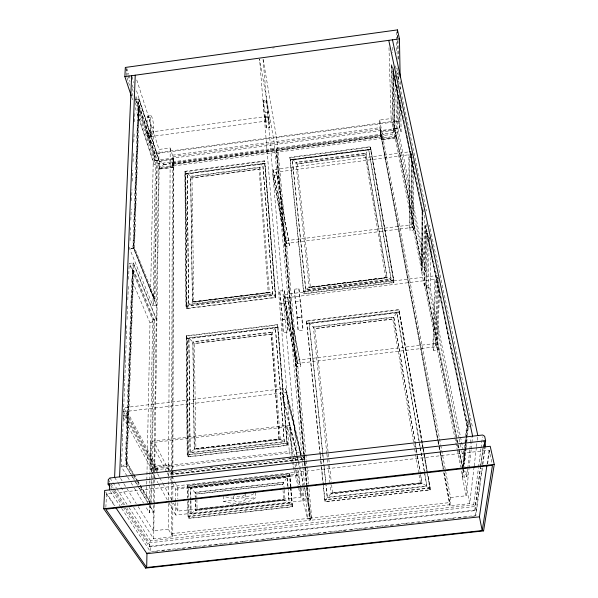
<?xml version="1.0" encoding="UTF-8"?>
<svg xmlns="http://www.w3.org/2000/svg" width="598" height="598" viewBox="0 0 598 598"><rect width="100%" height="100%" fill="white"/><g stroke="black" fill="none" stroke-linecap="round" stroke-linejoin="round"><path stroke-width="0.45" stroke-dasharray="2.99 2.24" d="M303.007 487.721L304.135 500.616L175.7 515.102L175.707 502.178M175.707 501.251L175.707 489.246L172.695 483.468M171.499 470.985L172.418 163.097L276.119 149.373L303.896 454.323M381.419 136.927L173.009 164.502L172.418 162.791L172.441 155.211L379.992 127.651L381.449 136.905L381.173 135.126L381.12 136.337L173.48 163.807M306.856 487.153L309.854 520.372L172.762 535.688L171.581 533.678L171.678 501.176M171.678 500.242L171.746 476.098M171.746 475.171L171.753 472.136M303.978 455.257L304.315 458.972L172.62 474.132L173.3 165.952L172.418 163.097M133.638 507.381L153.693 538.88L172.777 536.75L172.844 503.157M172.837 499.584L173.532 158.784L159.247 160.683L154.568 479.118M173.869 167.328L159.412 169.092L159.135 168.262L173.517 166.364L173.898 167.328L173.741 165.549L169.952 163.815L173.749 159.502L170.213 147.953L159.046 149.44L136.09 77.852M172.777 536.75L168.315 529.14L168.449 501.117M168.457 500.182L168.576 476.823M168.576 475.888L170.213 147.953M170.497 471.545L168.823 468.279L168.845 464.534L155.151 466.119L123.734 407.709L285.59 388.431L301.115 455.362M429.222 237.316L428.332 285.605L424.408 286.091L421.68 272.352L422.181 211.543L391.406 64.599L393.2 129.048L396.624 128.592L395.36 75.154M393.925 69.308L393.536 71.05L422.891 210.72L422.39 265.415L425.559 271.866L421.68 272.352M332.458 492.834L420.446 482.885L332.458 492.834L331.105 493.627L422.061 483.348L426.905 485.995L430.104 489.747L325.043 501.58L327.315 497.566L326.067 485.539M159.539 169.227C158.141 164.585 169.847 165.855 159.479 161.393L135.948 88.975M396.369 78.226L392.841 71.147L422.106 210.825L421.657 265.505L394.366 128.929L392.841 71.147L393.536 71.05L395.016 128.847L422.39 265.415L421.657 265.505L423.885 256.654L424.371 213.322M157.618 468.488L157.566 472.263L126.866 415.386L127.008 411.334L157.618 468.488L153.611 468.952L123.427 413.495M424.408 286.091L425.163 225.79L427.039 225.551M153.693 538.88L154.202 504.331M154.209 503.396L154.553 480.052M168.823 468.279L155.099 469.864L155.151 466.119M426.232 223.914L425.559 271.866L396.624 128.592L394.366 128.929L397.857 128.518L396.848 82.748M153.566 471.971L153.611 468.952M153.424 505.512L153.327 512.03L149.493 505.624M153.477 501.789L153.746 484.096M153.761 483.169L156.257 319.287L133.07 262.911L125.999 466.365L130.79 474.378M168.315 529.14L153.312 530.822L153.596 512L149.769 505.594M156.497 319.257L133.332 262.873L129.183 263.404L152.684 319.728L156.497 319.257L156.698 305.354L133.832 248.417L138.998 98.962L135.402 99.455L135.298 102.236M156.698 305.354L152.931 305.825L154.269 298.918L156.624 160.458L138.639 105.659L135.402 99.455L155.54 160.563L158.881 160.122L159.046 149.44M149.351 505.048L149.216 512.501L153.596 512M149.365 504.114L149.784 480.837M149.799 479.902L152.684 319.728L153.895 320.805L154.613 320.715L152.094 473.84M151.638 471.448L150.3 469.026L150.793 441.384L289.948 425.088L297.101 454.936M149.433 546.834L149.5 542.797L150.561 540.816L473.691 504.772L475.298 506.491L476.113 510.505L149.433 546.834L123.898 508.121M150.808 501.946L151.062 487.011M151.13 483.274L151.212 478.602M151.227 477.667L151.301 473.003M151.316 472.069L153.895 320.805L132.928 270.393L129.183 263.404M482.399 467.898L475.866 515.506L150.382 551.618L150.472 546.198L125.46 508.061M151.6 503.725L151.892 485.98M151.907 485.045L151.989 480.381M152.004 479.447L152.079 474.775M399.075 94.439L399.741 128.032L154.411 160.563L154.553 153.103L135.417 94.708M146.772 133.406L150.076 132.965L150.457 117.044A7.266 1.211 81.1 0 1 152.169 117.873A7.266 1.211 81.1 0 1 153.693 127.202L153.387 143.154L150.128 143.595L146.772 133.406L147.205 117.485A7.266 1.233 81 0 1 148.954 118.307A7.266 1.233 81 0 1 150.479 127.636L150.128 143.595M151.122 503.845L146.525 495.735L146.824 480.867M146.839 479.932L149.986 322.845L131.777 279.849L133.705 270.296L132.928 270.393L126.23 463.472L133.309 475.38M137.637 114.083L153.23 160.959L150.629 290.92L154.972 298.828L154.269 298.918L133.713 247.714L138.639 105.659L139.312 105.569L157.252 160.376L154.972 298.828L134.475 247.617L139.312 105.569L137.637 114.083L132.943 246.929L156.467 305.384L158.672 160.144L138.773 98.991L133.578 248.447M463.203 450.249L430.291 288.191L431.255 242.982M433.535 350.428L435.501 282.847L434.776 279.371L432.892 347.139L433.535 350.428L437.415 349.965L439.657 286.943M430.104 489.747L427.742 474.296M430.164 487.729L324.654 499.629L325.095 501.797L430.097 489.971L430.164 487.729L427.757 473.952M438.05 279.894L435.86 346.78L435.209 343.506L437.288 277.375M132.046 475.941L126.298 466.328L133.332 262.873M437.415 349.965L436.764 346.668L438.895 284.416M133.242 473.691L125.408 460.056L131.777 279.849M122.568 437.953L121.469 466.889L127.21 476.322M122.597 437.018L123.308 418.353M123.345 417.419L124.795 379.147M124.833 378.213L125.543 359.548M125.573 358.613L126.178 342.744M126.32 339.006L126.888 324.071M127.06 319.407L127.628 304.472M127.808 299.807L128.338 285.807M128.585 279.273L129.153 264.338M129.803 247.086L129.736 248.94L152.931 305.825L155.54 160.563L157.252 160.376L153.23 160.959M130.05 240.583L130.543 227.584M130.827 220.154L131.246 209.016M131.567 200.659L131.986 189.514M132.308 181.164L132.726 170.019M133.048 161.662L133.436 151.451M133.788 142.167L134.176 131.949M134.557 121.738L134.909 112.454M105.861 507.418L106.504 493.948L489.134 450.167L492.087 463.517M126.357 75.804L126.679 69.017M396.272 137.959L381.569 139.902L381.546 138.871L396.295 136.92L396.302 137.899L394.815 130.2L393.2 67.843M306.953 485.688L310.407 520.312L449.898 504.734L450.062 502.537L443.888 469.497M474.079 466.829L469.677 503.606L449.95 505.811L450.586 497.506L445.42 470.021M462.568 467.516L464.354 448.986M464.444 448.059L464.975 442.498M465.065 441.571L466.754 423.975L426.785 233.168L427.585 233.071L427.996 231.329M450.586 497.506L466.081 495.772L462.366 477.077L463.076 469.766M463.435 466.111L465.573 444.187M465.663 443.275L467.27 426.83L425.163 225.79M463.338 468.339L465.693 444.247M465.782 443.32L467.688 423.862L427.585 233.071L426.725 287.047L456.64 436.301M463.368 469.736L462.65 477.04L460.826 467.905M463.727 466.081L466.059 442.326M466.148 441.414L467.584 426.8L425.432 225.752L424.655 286.061L454.652 436.832M463.286 466.044L465.057 459.399L466.148 448.448M466.246 447.528L467.337 436.577M467.427 435.665L468.877 421.052M467.681 469.243L466.896 476.561L462.366 477.077M467.778 468.331L469.736 450.032M469.841 449.12L470.424 443.634M470.521 442.714L471.112 437.228M466.081 495.772L468.996 469.176M469.101 468.264L471.112 449.92M471.209 449.008L471.815 443.507M471.919 442.587L472.517 437.086M474.184 465.909L476.389 447.521M476.501 446.601L477.159 441.085M477.271 440.165L477.824 435.568M473.691 504.772L478.43 468.055M478.55 467.135L480.919 448.777M481.039 447.857L482.459 436.846M475.866 515.506L474.775 510.116L480.426 467.666M480.553 466.739L483.005 448.283M483.132 447.364L483.618 443.671L483.416 445.525M480.71 465.849L475.298 506.491L149.5 542.797L127.105 508.494M480.837 464.923L483.296 446.452M476.113 510.505L481.868 468.264M482.369 464.586L484.619 448.059M482.907 464.235L485.165 447.76M487.131 463.869L489.134 450.167M487.639 463.831L489.672 449.973M150.763 504.749L149.216 512.501L145.389 506.207M148.895 136.807A2.25 0.389 81.1 0 0 148.723 133.466A2.25 0.389 81.1 0 0 148.05 133.481A2.25 0.389 81.1 0 0 148.895 136.807L268.838 120.736L268.487 117.41L268.248 116.251L148.222 132.36M266.603 100.09L267.941 117.148L269.803 127.606L266.499 128.047L264.6 117.597L263.292 100.621L266.641 100.09L268.21 109.711L269.803 127.606M245.486 493.679L245.726 498.829C243.334 503.045 236.98 502.724 233.414 500.22L223.428 501.356L223.256 496.205M186.83 308.336L188.669 304.793L187.219 173.308L262.724 163.366L272.875 294.321L275.663 297.311L186.83 308.336L185.664 173.876L265.071 163.426L275.663 297.311M188.116 456.7L190.171 452.843L188.871 338.184L192.975 342.101L194.38 449.584L280.268 439.597L272.202 332.01L275.379 327.584L284.252 441.915L287.369 445.189L188.116 456.7L187.092 338.117L186.367 336.181L277.577 324.998M468.974 420.14L466.754 423.975L467.688 423.862M287.974 486.623L287.175 477.092L282.57 484.223L282.832 487.168M272.292 332.398L271.253 333.961L279.027 439.134L195.815 448.575L194.38 449.584L194.23 449.24L192.833 341.712L272.202 332.01L272.292 332.398L192.975 342.101L194.417 343.618L271.313 334.222L279.027 439.134M260.033 167.56L259.121 168.905L268.255 292.676L193.73 301.684L192.444 302.394L190.672 176.231L187.219 173.308L188.534 304.397L188.669 304.793L272.875 294.321L262.724 163.366L259.943 167.126L269.347 292.818L192.444 302.394L190.672 176.231L259.943 167.126L260.033 167.56L190.792 176.657L192.055 178.017L259.181 169.197L191.973 177.733L193.819 301.945M424.363 471.306L396.878 312.492L393.776 317.336L415.176 443.245M173.024 164.502L172.859 162.701A4.208 0.635 81.6 0 0 173.741 162.507A4.208 0.635 81.6 0 0 172.874 156.646L380.059 129.153L381.098 136.344M244.672 494.905C241.846 497.581 237.242 497.372 233.997 495.585M331.105 493.627L327.315 497.566L426.897 486.331L424.356 471.65M284.237 490.248L285.067 500.481L283.706 499.651L196.944 509.459L195.456 510.602L195.165 500.354M255.466 492.55L255.742 497.693L250.584 500.728L243.281 502.903A15.75 6.384 -3.4 0 1 238.707 503.419L230.409 503.015L223.428 501.356M309.129 287.257L305.742 289.619L303.881 293.611L393.858 282.435L391.099 279.423L368.63 149.261L292.243 159.322L305.742 289.619L391.085 279.004L368.63 149.261L365.916 153.477L387.078 277.965L309.196 287.66L309.129 287.257L387.063 277.547L391.099 279.423L305.81 290.03L292.243 159.322L295.816 162.252L297.139 164.054L365.034 155.136L365.916 153.477L295.883 162.686M253.881 493.679L249.351 496.011L243.042 497.783A15.698 6.429 -3.4 0 1 238.482 498.306L231.404 498.044L225.536 496.901M290.979 486.824L290.052 475.709L287.264 477.428L190.799 488.439L188.647 487.303L188.744 498.216M310.332 286.973L309.196 287.66L295.816 162.252L365.894 153.036L387.078 277.965L385.755 277.577L310.377 287.242L385.755 277.577M424.408 209.629L422.106 210.825L422.891 210.72M149.986 322.845L154.613 320.715L133.705 270.296L127.127 463.368L126.23 463.472L121.469 466.889L126.298 466.328M422.891 448.739L399.023 311.939L396.893 312.904L309.293 323.638L306.894 323.234L320.274 454.435M278.018 326.971L275.469 327.981L189.013 338.573L187.092 338.117L278.018 326.971L287.369 445.189M393.873 282.712L370.603 149.38L290.277 159.95L303.926 293.88L393.873 282.712L393.776 279.931L370.446 146.697L289.858 157.319L303.53 291.57L393.79 280.35L370.476 147.145L289.925 157.76M262.814 163.8L265.071 163.426M272.598 48.049L274.445 47.795M147.639 116.162L150.883 115.728M147.183 117.896L150.434 117.455M263.337 102.206L266.633 101.765M150.487 128.129L153.701 127.695M266.499 128.047L265.228 112.701L268.48 112.267M264.6 117.597L267.941 117.148M381.554 139.902L380.186 132.143L379.663 120.056L391.107 118.531L388.962 46.861M154.553 153.103L398.238 120.684L397.506 86.471M135.193 97.459L153.776 153.948L399.292 121.297L398.746 94.252M135.193 107.633L154.067 164.323L401.131 131.605L400.555 100.075M172.418 162.791L381.389 135.133M304.098 454.099L276.538 149.313L381.449 135.432L443.716 468.585M163.673 164.532L169.952 163.703M384.873 135.26L391.331 134.52L396.011 136.172L381.3 138.108L384.895 135.372L380.186 132.143L394.815 130.2L391.331 134.52M163.673 164.644L169.952 163.815M172.859 164.226L381.457 136.636M173.3 165.952L276.627 152.296M304.599 456.177L277.046 152.243L381.576 138.422L381.449 135.432M159.367 168.972L173.741 167.074M381.584 139.611L396.31 137.667M184.902 171.312L264.57 160.81L275.723 297.572L186.92 308.605L185.978 305.959L184.902 171.312L185.746 174.168L186.92 308.605M264.652 161.243L185.029 171.738L186.12 306.363L275.23 295.285L264.57 160.81M290.277 159.95L370.603 149.38M185.746 174.168L265.123 163.717M273.226 169.683L286.457 243.423L273.226 169.683L411.215 151.571M412.71 154.254L272.703 172.605L286.008 246.249L289.484 245.808L276.515 172.104L289.484 245.808M276.769 174.937L272.942 175.438L286.008 246.249M413.315 160.757L413.562 230.058L410.034 230.507L409.421 157.573L413.3 157.065M133.832 248.417L129.736 248.94L134.475 247.617L132.943 246.929M422.181 211.543L424.027 211.303M286.203 240.695L411.663 224.736L411.23 153.424M285.762 243.513L413.016 227.337L412.74 160.727M193.73 301.684L268.196 292.407L269.347 292.818L269.257 292.415L192.309 301.99L188.534 304.397L272.785 293.917L269.257 292.415M279.692 291.062L284.371 290.479L285.455 303.036A11.168 0.598 83 0 1 286.823 318.846L287.959 331.98L283.131 332.57L282.039 319.437A11.16 0.658 83 0 0 280.731 303.627L279.692 291.062A43.392 2.616 82.9 0 1 283.131 332.57M294.201 289.253L298.888 288.67L300.121 301.22A11.175 0.419 82.9 0 1 301.669 317.022L302.962 330.148L298.118 330.739L296.877 317.613A11.175 0.478 82.9 0 0 295.39 301.811L294.201 289.253A43.43 1.899 82.9 0 1 298.118 330.739M393.776 279.931L303.463 291.159L303.926 293.88M185.978 305.959L275.147 294.874L275.723 297.572M283.953 294.575L297.445 363.442L284.252 298.051L283.953 294.575L437.347 275.514M439.082 278.84L283.4 298.155L296.989 366.843L300.809 366.387L287.638 297.632L300.809 366.387M287.952 301.13L283.699 301.654L296.989 366.843M435.501 282.847L439.822 282.308M280.731 303.627L285.455 303.036M295.39 301.811L300.121 301.22M282.039 319.437L286.823 318.846M296.877 317.613L301.669 317.022L296.914 317.628M282.092 319.452L286.868 318.861M320.67 460.139L306.482 320.842L398.956 309.495L422.285 442.714M186.225 335.799L277.487 324.602L287.429 445.42L188.221 456.924L187.174 454.659L186.225 335.799L187.181 338.371L188.221 456.924M306.55 321.238L398.963 309.906L422.921 446.743M306.894 323.234L399.023 311.939M187.181 338.371L278.07 327.241M313.404 327.166L393.776 317.336L392.751 319.175L314.832 328.698L309.226 323.234L322.741 453.74M297.146 360.153L435.209 343.506M296.683 363.539L436.764 346.668M123.427 411.753L286.831 392.333L300.622 451.976L300.951 455.736L287.16 396.369L282.592 396.908L282.278 392.871L296.556 452.439L300.622 451.976M123.278 415.812L126.866 415.386M294.739 457.089L287.302 426.808L154.411 442.356L171.432 475.447M195.815 448.575L278.967 438.902L280.268 439.597L194.23 449.24L190.171 452.843L284.252 441.915L275.379 327.584M187.174 454.659L286.831 443.088L287.429 445.42M467.27 426.83L472.285 426.254L429.446 225.244M293.827 469.43L289.283 451.505L154.037 467.143L159.322 476.912M150.3 469.026L292.213 452.634L294.238 460.781M173.345 471.702L171.491 471.919L172.62 474.132M190.919 469.677L192.773 469.467M210.354 467.442L212.2 467.225M229.781 465.199L231.628 464.99M249.209 462.964L251.055 462.747M282.51 459.129L284.364 458.913M288.991 458.382L290.837 458.165M295.464 457.634L297.318 457.418M301.938 456.887L303.791 456.67L304.315 458.972M304.36 459.466L303.836 457.171L171.753 472.383L172.882 474.595L304.36 459.466L304.606 462.232M301.28 457.216L301.437 459.07L171.753 473.997L170.916 472.368M187.69 485.344L289.522 473.691L290.112 475.933L188.751 487.52L187.69 485.344L187.794 498.112M174.833 482.063L177.815 487.856L298.895 474.012L300.009 487.004M188.647 487.303L290.052 475.709M175.707 489.246L301.878 474.834L302.924 486.802M283.729 482.466L195.217 492.55L190.642 488.118L287.175 477.092L287.885 486.294M245.726 498.829L255.742 497.693M173.435 502.978L177.845 511.118L300.884 497.215L300.084 487.938M196.944 509.459L283.766 499.868L283.033 490.577M190.777 501.027L190.912 513.944L289.163 502.858L284.977 500.152L195.299 510.288L190.912 513.944L188.923 518.227L292.504 506.566L289.163 502.858L288.169 489.979M430.156 488.065L324.714 499.95L321.171 465.349M187.944 516.358L291.966 504.637L292.564 506.783L189.028 518.436L187.944 516.358L187.802 499.024M171.581 533.678L309.338 518.272L309.854 520.372M309.899 518.212L450.062 502.537M299.875 488.349L307.574 519.012L311.76 518.548L308.688 485.098M150.472 546.198L474.775 510.116M147.534 552.447L151.242 552.036M154.942 551.625L157.723 551.319M161.43 550.908L166.984 550.295M167.911 550.19L171.619 549.779M175.319 549.368L178.099 549.061M181.807 548.65L187.361 548.03M188.288 547.932L193.842 547.312M194.769 547.207L198.476 546.796M202.176 546.385L204.957 546.079M208.665 545.668L214.219 545.055M215.145 544.95L220.707 544.33M221.626 544.232L225.334 543.821M229.041 543.41L231.815 543.104M235.522 542.692L241.084 542.072M242.003 541.967L245.711 541.556M249.418 541.145L252.192 540.839M255.899 540.428L258.68 540.121M262.38 539.71L267.941 539.097M268.868 538.992L272.568 538.581M276.276 538.17L279.057 537.864M282.757 537.452L285.538 537.139M289.245 536.727L292.945 536.324M296.653 535.913L299.434 535.599M303.134 535.188L305.914 534.881M309.622 534.47L312.395 534.163M316.103 533.752L319.81 533.341M323.511 532.93L326.291 532.624M329.999 532.213L332.772 531.906M336.48 531.495L342.034 530.875M342.96 530.77L346.668 530.359M350.376 529.948L353.149 529.641M356.856 529.23L359.637 528.924M363.337 528.512L367.045 528.101M370.745 527.69L373.526 527.384M377.233 526.973L382.787 526.352M383.714 526.255L386.495 525.941M390.202 525.53L393.903 525.126M397.61 524.715L400.383 524.401M404.091 523.99L409.652 523.377M410.572 523.272L414.279 522.861M417.987 522.45L420.76 522.144M424.468 521.733L427.249 521.426M430.949 521.015L436.51 520.395M437.437 520.297L441.137 519.886M444.845 519.475L447.625 519.161M451.326 518.75L454.106 518.444M457.814 518.032L463.368 517.42M464.295 517.315L468.002 516.904M471.702 516.493L475.41 516.081M185.664 173.876L187.346 173.734M263.322 100.531L265.228 112.701M430.291 288.191L425.978 287.137L426.785 233.168L429.641 238.826M420.446 482.885L422.053 483.685L420.648 475.074M280.17 439.238L284.162 441.563L190.022 452.507L188.871 338.184M106.504 493.948L114.801 506.207M105.674 492.005L115.003 505.803M110.383 491.474L121.155 507.665M121.671 508.442L150.382 551.618M110.623 487.99L112.155 490.308M112.663 491.085L121.857 505.018M110.652 485.494L113.209 489.381M113.717 490.166L123.42 504.951M108.275 479.648L110.316 482.765M110.824 483.55L113.874 488.222M114.382 489.007L125.072 505.377M109.905 477.989L112.417 481.868M112.917 482.638L116.431 488.073M116.931 488.85L126.97 504.361M128.981 507.463L150.561 540.816M114.592 477.451L117.597 482.175M118.098 482.96L131.635 504.226M120.564 478.437L123.502 483.124M123.988 483.909L126.432 487.819M126.918 488.596L136.209 503.456M138.16 506.581L153.312 530.822M127.688 477.114L130.558 481.831M131.037 482.616L133.907 487.333M134.386 488.118L143.475 503.06M132.524 476.748L135.402 481.554M135.881 482.354L137.316 484.761M139.229 487.961L147.848 502.387M131.268 475.178L134.146 479.985M134.625 480.785L137.503 485.591M137.981 486.391L147.571 502.417M133.78 476.172L137.084 481.726M137.555 482.519L139.91 486.488M140.381 487.288L150.292 503.957M125.408 460.056L133.384 473.534M133.855 474.326L137.136 479.88M137.607 480.672L146.525 495.735M133.713 474.483L137.002 480.037M137.473 480.837L139.827 484.806M140.298 485.598L150.173 502.275M152.086 472.256L157.879 482.765M158.328 483.573L167.238 499.741M169.017 502.978L175.7 515.102M123.27 417.539L153.551 472.726M123.577 411.738L155.099 469.864M159.763 477.727L162.409 482.616M162.85 483.431L171.671 499.719M150.793 441.384L166.685 471.919M167.119 472.741L169.69 477.697M170.124 478.52L172.269 482.646M171.858 476.277L174.407 481.24M168.845 464.534L171.342 469.46M463.248 469.266L466.896 476.561L465.423 469.251M268.838 120.736L268.248 116.251M131.65 97.003L133.13 101.428M126.94 77.568L130.155 87.278M132.203 93.46L133.077 96.106M135.417 103.17L154.411 160.563M125.61 68.336L127.643 74.511M127.935 75.393L129.96 81.575M132.285 88.639L133.451 92.167M126.716 68.172L128.749 74.361M129.041 75.251L130.2 78.787M132.225 84.976L133.675 89.401M131.919 76.581L133.937 82.778M138.998 98.962L158.881 160.122M284.977 500.152L195.456 510.602L195.314 499.771M294.059 470.327L298.38 487.355M298.604 488.252L300.884 497.215M293.08 461.29L292.175 457.679L259.554 59.023L274.063 141.711L302.872 466.044M293.304 462.194L294.665 467.606M294.889 468.503L298.97 484.739M295.135 464.399L296.257 468.929M296.481 469.834L300.757 487.034M300.981 487.938L304.135 500.616M294.956 457.986L297.58 468.668M297.804 469.565L298.895 474.012M297.318 455.84L301.878 474.834M282.592 396.908L296.877 456.207M296.944 457.134L299.344 467.068M299.561 467.972L303.694 485.128M303.919 486.032L311.76 518.548M271.313 334.222L194.32 343.364L195.912 448.806M300.809 456.371L285.919 392.438L285.59 388.431M301.018 457.268L301.437 459.07M397.229 35.133L397.962 38.451L398.388 59.912M395.487 65.922L426.411 211.004M411.514 152.968L412.201 227.442L411.663 224.736M437.714 277.24L438.08 278.967M409.421 157.573L408.838 154.755L409.503 227.786L410.034 230.507M398.238 120.684L399.741 128.032M397.857 128.518L423.885 256.654M463.39 451.161L465.057 459.399M459.152 438.185L428.332 285.605L425.978 287.137L458.554 450.137M459.331 439.096L461.551 450.062M461.731 450.982L465.237 468.339M457.373 439.964L459.025 448.208M459.204 449.12L462.695 466.522M456.678 438.655L394.8 129.452L380.156 131.396L437.803 440.659M456.857 439.575L457.776 444.15M457.956 445.062L462.717 468.847M462.897 469.759L469.677 503.606M458.733 451.049L462.396 469.363M413.016 227.337L413.562 230.058M454.831 437.751L457.014 448.717M457.193 449.629L460.647 466.993M391.107 118.531L393.2 129.048M379.663 120.056L440.599 444.366M440.771 445.286L445.248 469.101M381.576 138.422L437.908 440.464M438.08 441.384L440.135 452.402M440.307 453.321L443.215 468.929M443.903 472.599L449.898 504.734M437.975 441.571L438.835 446.16M439.007 447.08L443.111 469.101M443.791 472.771L449.95 505.811M422.442 443.634L424.378 454.659M424.535 455.579L427.592 473.033M423.078 447.663L427.099 470.619M423.055 449.419L427.054 472.562M427.219 473.474L430.097 489.971M306.482 320.842L306.946 323.496L399.03 312.216L398.956 309.495M276.538 149.313L277.046 152.243M424.52 472.226L426.905 485.995L327.248 497.237L326 485.21M420.073 446.87L396.878 312.492M420.23 447.79L424.199 470.731M309.226 323.234L323.189 457.784M263.142 59.471L277.18 141.3L306.393 460.012M416.275 449.33L393.761 316.933L313.337 326.77L326.859 453.77M416.432 450.249L420.028 471.396M415.333 444.165L417.21 455.198M417.367 456.117L420.334 473.579M420.491 474.498L422.053 483.685L331.165 493.955L330.178 484.694M385.762 277.853L365.012 154.837L297.094 163.762L310.377 287.242M420.446 483.109L392.737 318.906L314.787 328.437L328.205 453.127M289.858 157.319L290.322 160.242L370.618 149.672L370.446 146.697M328.265 453.822L329.505 465.199M329.565 465.894L331.262 481.689M331.598 484.694L332.495 493.051M326.919 454.114L330.118 484.358M323.286 458.711L325.686 481.839M322.838 454.667L323.989 465.767M324.086 466.694L325.903 484.283M320.319 455.13L320.842 460.004M320.932 460.931L323.391 485.075M323.443 485.785L325.095 501.797M320.767 461.065L321.074 464.422M306.475 460.938L308.605 484.171M304.681 457.104L307.125 484.059M307.462 487.781L310.407 520.312M304.18 455.026L305.189 466.178M305.272 467.105L306.871 484.761M304.688 463.158L306.774 486.226M276.119 149.373L303.791 456.67M303.836 457.171L306.251 484.021M306.587 487.721L309.338 518.272M302.954 466.971L304.524 484.627M304.853 488.349L307.574 519.012M263.068 59.479L296.81 455.452M289.948 425.088L292.213 452.634M287.302 426.808L289.283 451.505M290.987 487.512L292.564 506.783M290.613 486.765L289.611 474.035L187.847 485.666L187.944 497.521M290.688 487.676L292.056 504.966L188.108 516.672L187.981 501.169M289.522 473.691L290.523 486.436M290.598 487.348L291.966 504.637M277.487 324.602L286.92 443.439L187.331 454.996L186.367 336.181M288.042 487.542L289.253 503.18L191.068 514.25L190.926 500.429M284.17 489.343L283.631 482.138L195.06 492.229L195.12 496.744M233.25 495.936L233.414 500.22M392.669 47.302L392.811 52.901M397.558 35.499L398.044 59.748M398.29 71.872L398.477 81.193M396.332 31.903L396.788 53.177M397.109 67.97L397.244 74.444M398.709 75.774L398.814 81.373M400.219 81.53L400.354 88.953M196.892 498.762L196.72 494L195.217 492.55L195.299 498.867M196.906 499.666L197.048 509.668M190.919 499.502L190.642 488.118L190.769 500.107M188.751 499.128L189.028 518.436M177.815 487.856L177.83 499.024M177.83 502.746L177.845 511.118M284.371 290.479A43.407 2.385 82.9 0 1 287.959 331.98M298.888 288.67A43.445 1.667 82.9 0 1 302.962 330.148M153.776 153.948A8.185 1.405 81.4 0 1 154.067 164.323M401.131 131.605A8.297 0.77 83.6 0 1 399.292 121.297M173.749 159.502L173.741 165.549L159.389 167.447L159.479 161.393L173.749 159.502M422.442 211.505L421.919 272.322L393.409 129.019L391.638 64.569L422.442 211.505M265.549 121.11L264.936 116.7L265.549 121.11M282.57 484.223L196.72 494L282.57 484.223M151.324 133.04A2.25 0.381 81.2 0 0 152.161 136.366A2.25 0.381 81.2 0 0 151.989 133.033A2.25 0.381 81.2 0 0 151.324 133.04"/><path stroke-width="0.9" d="M146.689 567.48L105.779 509.212L492.483 465.296L482.22 530.546L146.689 567.48L146.951 553.688L115.833 507.732M119.585 476.868L135.245 75.198M114.592 477.451L131.635 75.699M109.359 489.934L109.636 483.939M109.598 486.436L108.066 484.118L108.275 479.648L109.905 477.989L482.698 435.008L484.649 436.286L485.621 440.711L484.746 447.14M103.746 508.771L104.643 490.472L490.211 446.28L494.254 464.407L483.573 530.904L145.635 568.1L103.746 508.771L494.254 464.407M131.358 96.114L124.87 76.626L125.318 67.454L397.446 29.9L399.442 38.877L400.137 76.895M482.22 530.546L479.409 516.829L486.869 465.693M124.87 76.626L399.442 38.877M108.066 484.118L485.621 440.711M146.951 553.688L479.409 516.829M483.991 440.898L485.292 446.841M392.475 39.834L477.824 435.568M388.76 40.343L472.622 436.174M397.446 29.9L397.498 32.696M145.837 567.861A11.452 2.512 86.6 0 1 145.635 568.1M483.573 530.904A11.661 1.383 80.9 0 1 483.416 530.703"/></g></svg>
